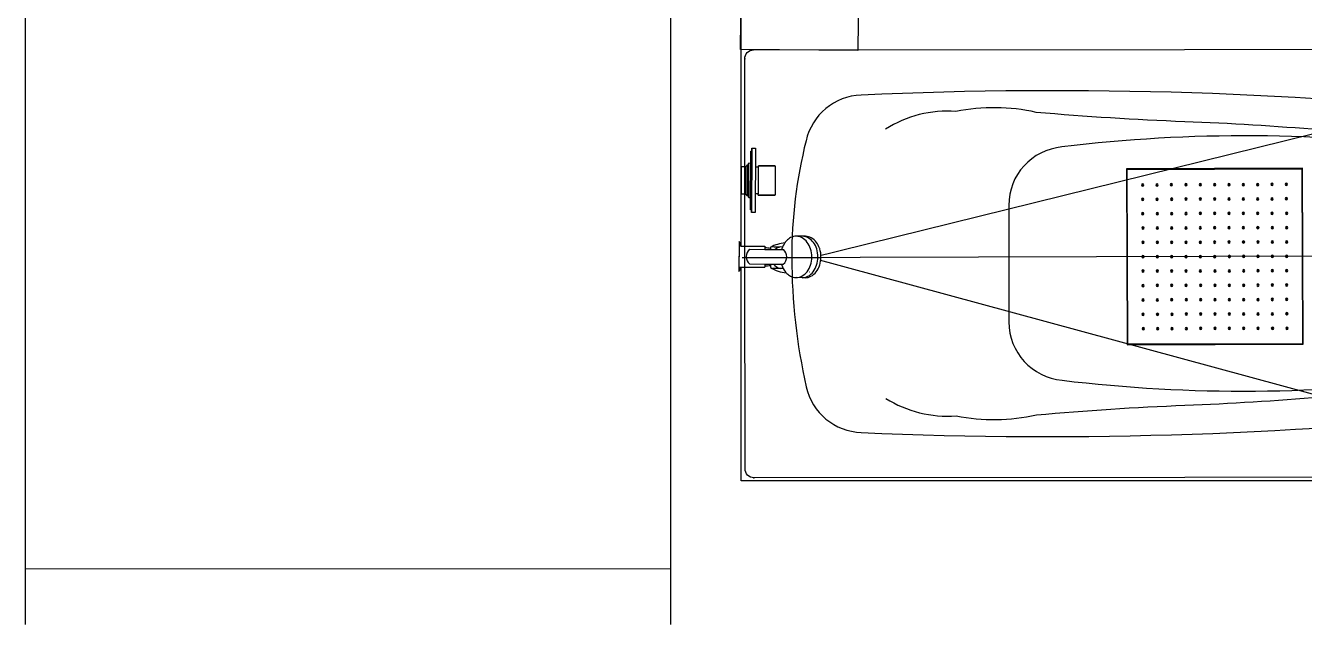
# Model space of a CAD drawing. Extents: x -678889171 to 586587, y -792238163 to 335485.
# Drawn here: x 81460 to 83640, y 52677 to 53698 of the extents above; entities that cross this region are included whole.
import ezdxf
from ezdxf.enums import TextEntityAlignment as Align

# ---------------------------------------------------------------- set-up
doc = ezdxf.new("R2010")
doc.units = 0
doc.header["$MEASUREMENT"] = 0
doc.set_wipeout_variables(frame=1)
for name, color, linetype in [('XR-A-9TH-FLOOR$0$A-WALL', 252, 'Continuous'), ('XR-A-TYP34$0$XR-A-TYP-3-4-6-8-10$0$A-FURN-SANT', 252, 'Continuous'), ('XR-A-TYP34$0$XR-A-TYP-3-4-6-8-10$0$A-WALL', 252, 'Continuous'), ('XR-A-TYP34$0$XR-A-TYP-3-4-6-8-10$0$A-WALL-PRHT', 252, 'Continuous'), ('XR-A-TYP34$0$XR-A-TYP-3-4-6-8-10$0$I-WC', 252, 'Continuous'), ('XR-A-TYP34$0$XR-A-TYP-3-4-6-8-10$0$XREF_3BR$0$I-WC', 252, 'Continuous'), ('XR-A-TYP34$0$XR-A-TYP-3-4-6-8-10$0$XREF_3BR$0$WC-SERIAL', 252, 'Continuous')]:
    doc.layers.add(name, color=color, linetype=linetype)
doc.layers.add('XR-A-TYP34$0$XR-A-TYP-3-4-6-8-10$0$xref units$0$A-HIDD1', color=252, linetype='Continuous', lineweight=20)
doc.styles.add('XR-A-TYP34$0$XR-A-TYP-3-4-6-8-10$0$XREF_3BR$0$Standard', font='arial.ttf')

# ---------------------------------------------------------------- blocks, each defined once
blk = doc.blocks.new('XR-A-TYP34$0$XR-A-TYP-3-4-6-8-10$0$XREF_3BR$0$XREF-1BA$0$11TH FLOOR PLAN EAST TOWER$0$11TH TO 17TH FLOOR PLAN EAST TOWER$0$CEILING SHOWER')
at = {"layer": 'XR-A-TYP34$0$XR-A-TYP-3-4-6-8-10$0$A-FURN-SANT'}
for p, q in [((0, 30), (30, 30)), ((0, 0), (0, 30)), ((0, 30), (0.1, 29.9)), ((0.1, 29.9), (0.1, 0.1)), ((29.9, 29.9), (0.1, 29.9)), ((30, 30), (29.9, 29.9)), ((29.9, 0.1), (29.9, 29.9)), ((30, 30), (30, 0)), ((0.1, 0.1), (0, 0)), ((30, 0), (0, 0)), ((0.1, 0.1), (29.9, 0.1)), ((29.9, 0.1), (30, 0))]:
    blk.add_line(p, q, dxfattribs=at)
for centre, radius in [((2.75, 27.25), 0.2), ((2.75, 27.25), 0.175), ((2.75, 27.25), 0.125), ((2.75, 27.25), 0.05), ((5.2, 27.25), 0.2), ((5.2, 27.25), 0.175), ((5.2, 27.25), 0.125), ((5.2, 27.25), 0.05), ((7.65, 27.25), 0.2), ((7.65, 27.25), 0.175), ((7.65, 27.25), 0.125), ((7.65, 27.25), 0.05), ((10.1, 27.25), 0.2), ((10.1, 27.25), 0.175), ((10.1, 27.25), 0.125), ((10.1, 27.25), 0.05), ((12.55, 27.25), 0.2), ((12.55, 27.25), 0.175), ((12.55, 27.25), 0.125), ((12.55, 27.25), 0.05), ((15, 27.25), 0.2), ((15, 27.25), 0.175), ((15, 27.25), 0.125), ((15, 27.25), 0.05), ((17.45, 27.25), 0.2), ((17.45, 27.25), 0.175), ((17.45, 27.25), 0.125), ((17.45, 27.25), 0.05), ((19.9, 27.25), 0.2), ((19.9, 27.25), 0.175), ((19.9, 27.25), 0.125), ((19.9, 27.25), 0.05), ((22.35, 27.25), 0.2), ((22.35, 27.25), 0.175), ((22.35, 27.25), 0.125), ((22.35, 27.25), 0.05), ((24.8, 27.25), 0.2), ((24.8, 27.25), 0.175), ((24.8, 27.25), 0.125), ((24.8, 27.25), 0.05), ((27.25, 27.25), 0.2), ((27.25, 27.25), 0.175), ((27.25, 27.25), 0.125), ((27.25, 27.25), 0.05), ((2.75, 24.8), 0.2), ((2.75, 24.8), 0.175), ((2.75, 24.8), 0.125), ((2.75, 24.8), 0.05), ((5.2, 24.8), 0.2), ((5.2, 24.8), 0.175), ((5.2, 24.8), 0.125), ((5.2, 24.8), 0.05), ((7.65, 24.8), 0.2), ((7.65, 24.8), 0.175), ((7.65, 24.8), 0.125), ((7.65, 24.8), 0.05), ((10.1, 24.8), 0.2), ((10.1, 24.8), 0.175), ((10.1, 24.8), 0.125), ((10.1, 24.8), 0.05), ((12.55, 24.8), 0.2), ((12.55, 24.8), 0.175), ((12.55, 24.8), 0.125), ((12.55, 24.8), 0.05), ((15, 24.8), 0.2), ((15, 24.8), 0.175), ((15, 24.8), 0.125), ((15, 24.8), 0.05), ((17.45, 24.8), 0.2), ((17.45, 24.8), 0.175), ((17.45, 24.8), 0.125), ((17.45, 24.8), 0.05), ((19.9, 24.8), 0.2), ((19.9, 24.8), 0.175), ((19.9, 24.8), 0.125), ((19.9, 24.8), 0.05), ((22.35, 24.8), 0.2), ((22.35, 24.8), 0.175), ((22.35, 24.8), 0.125), ((22.35, 24.8), 0.05), ((24.8, 24.8), 0.2), ((24.8, 24.8), 0.175), ((24.8, 24.8), 0.125), ((24.8, 24.8), 0.05), ((27.25, 24.8), 0.2), ((27.25, 24.8), 0.175), ((27.25, 24.8), 0.125), ((27.25, 24.8), 0.05), ((2.75, 22.35), 0.2), ((2.75, 22.35), 0.175), ((2.75, 22.35), 0.125), ((2.75, 22.35), 0.05), ((5.2, 22.35), 0.2), ((5.2, 22.35), 0.175), ((5.2, 22.35), 0.125), ((5.2, 22.35), 0.05), ((7.65, 22.35), 0.2), ((7.65, 22.35), 0.175), ((7.65, 22.35), 0.125), ((7.65, 22.35), 0.05), ((10.1, 22.35), 0.2), ((10.1, 22.35), 0.175), ((10.1, 22.35), 0.125), ((10.1, 22.35), 0.05), ((12.55, 22.35), 0.2), ((12.55, 22.35), 0.175), ((12.55, 22.35), 0.125), ((12.55, 22.35), 0.05), ((15, 22.35), 0.2), ((15, 22.35), 0.175), ((15, 22.35), 0.125), ((15, 22.35), 0.05), ((17.45, 22.35), 0.2), ((17.45, 22.35), 0.175), ((17.45, 22.35), 0.125), ((17.45, 22.35), 0.05), ((19.9, 22.35), 0.2), ((19.9, 22.35), 0.175), ((19.9, 22.35), 0.125), ((19.9, 22.35), 0.05), ((22.35, 22.35), 0.2), ((22.35, 22.35), 0.175), ((22.35, 22.35), 0.125), ((22.35, 22.35), 0.05), ((24.8, 22.35), 0.2), ((24.8, 22.35), 0.175), ((24.8, 22.35), 0.125), ((24.8, 22.35), 0.05), ((27.25, 22.35), 0.2), ((27.25, 22.35), 0.175), ((27.25, 22.35), 0.125), ((27.25, 22.35), 0.05), ((2.75, 19.9), 0.2), ((2.75, 19.9), 0.175), ((2.75, 19.9), 0.125), ((2.75, 19.9), 0.05), ((5.2, 19.9), 0.2), ((5.2, 19.9), 0.175), ((5.2, 19.9), 0.125), ((5.2, 19.9), 0.05), ((7.65, 19.9), 0.2), ((7.65, 19.9), 0.175), ((7.65, 19.9), 0.125), ((7.65, 19.9), 0.05), ((10.1, 19.9), 0.2), ((10.1, 19.9), 0.175), ((10.1, 19.9), 0.125), ((10.1, 19.9), 0.05), ((12.55, 19.9), 0.2), ((12.55, 19.9), 0.175), ((12.55, 19.9), 0.125), ((12.55, 19.9), 0.05), ((15, 19.9), 0.2), ((15, 19.9), 0.175), ((15, 19.9), 0.125), ((15, 19.9), 0.05), ((17.45, 19.9), 0.2), ((17.45, 19.9), 0.175), ((17.45, 19.9), 0.125), ((17.45, 19.9), 0.05), ((19.9, 19.9), 0.2), ((19.9, 19.9), 0.175), ((19.9, 19.9), 0.125), ((19.9, 19.9), 0.05), ((22.35, 19.9), 0.2), ((22.35, 19.9), 0.175), ((22.35, 19.9), 0.125), ((22.35, 19.9), 0.05), ((24.8, 19.9), 0.2), ((24.8, 19.9), 0.175), ((24.8, 19.9), 0.125), ((24.8, 19.9), 0.05), ((27.25, 19.9), 0.2), ((27.25, 19.9), 0.175), ((27.25, 19.9), 0.125), ((27.25, 19.9), 0.05), ((2.75, 17.45), 0.2), ((2.75, 17.45), 0.175), ((2.75, 17.45), 0.125), ((2.75, 17.45), 0.05), ((5.2, 17.45), 0.2), ((5.2, 17.45), 0.175), ((5.2, 17.45), 0.125), ((5.2, 17.45), 0.05), ((7.65, 17.45), 0.2), ((7.65, 17.45), 0.175), ((7.65, 17.45), 0.125), ((7.65, 17.45), 0.05), ((10.1, 17.45), 0.2), ((10.1, 17.45), 0.175), ((10.1, 17.45), 0.125), ((10.1, 17.45), 0.05), ((12.55, 17.45), 0.2), ((12.55, 17.45), 0.175), ((12.55, 17.45), 0.125), ((12.55, 17.45), 0.05), ((15, 17.45), 0.2), ((15, 17.45), 0.175), ((15, 17.45), 0.125), ((15, 17.45), 0.05), ((17.45, 17.45), 0.2), ((17.45, 17.45), 0.175), ((17.45, 17.45), 0.125), ((17.45, 17.45), 0.05), ((19.9, 17.45), 0.2), ((19.9, 17.45), 0.175), ((19.9, 17.45), 0.125), ((19.9, 17.45), 0.05), ((22.35, 17.45), 0.2), ((22.35, 17.45), 0.175), ((22.35, 17.45), 0.125), ((22.35, 17.45), 0.05), ((24.8, 17.45), 0.2), ((24.8, 17.45), 0.175), ((24.8, 17.45), 0.125), ((24.8, 17.45), 0.05), ((27.25, 17.45), 0.2), ((27.25, 17.45), 0.175), ((27.25, 17.45), 0.125), ((27.25, 17.45), 0.05), ((2.75, 15), 0.2), ((2.75, 15), 0.175), ((2.75, 15), 0.125), ((2.75, 15), 0.05), ((5.2, 15), 0.2), ((5.2, 15), 0.175), ((5.2, 15), 0.125), ((5.2, 15), 0.05), ((7.65, 15), 0.2), ((7.65, 15), 0.175), ((7.65, 15), 0.125), ((7.65, 15), 0.05), ((10.1, 15), 0.2), ((10.1, 15), 0.175), ((10.1, 15), 0.125), ((10.1, 15), 0.05), ((12.55, 15), 0.2), ((12.55, 15), 0.175), ((12.55, 15), 0.125), ((12.55, 15), 0.05), ((15, 15), 0.2), ((15, 15), 0.175), ((15, 15), 0.125), ((15, 15), 0.05), ((17.45, 15), 0.2), ((17.45, 15), 0.175), ((17.45, 15), 0.125), ((17.45, 15), 0.05), ((19.9, 15), 0.2), ((19.9, 15), 0.175), ((19.9, 15), 0.125), ((19.9, 15), 0.05), ((22.35, 15), 0.2), ((22.35, 15), 0.175), ((22.35, 15), 0.125), ((22.35, 15), 0.05), ((24.8, 15), 0.2), ((24.8, 15), 0.175), ((24.8, 15), 0.125), ((24.8, 15), 0.05), ((27.25, 15), 0.2), ((27.25, 15), 0.175), ((27.25, 15), 0.125), ((27.25, 15), 0.05), ((2.75, 12.55), 0.2), ((2.75, 12.55), 0.175), ((2.75, 12.55), 0.125), ((2.75, 12.55), 0.05), ((5.2, 12.55), 0.2), ((5.2, 12.55), 0.175), ((5.2, 12.55), 0.125), ((5.2, 12.55), 0.05), ((7.65, 12.55), 0.2), ((7.65, 12.55), 0.175), ((7.65, 12.55), 0.125), ((7.65, 12.55), 0.05), ((10.1, 12.55), 0.2), ((10.1, 12.55), 0.175), ((10.1, 12.55), 0.125), ((10.1, 12.55), 0.05), ((12.55, 12.55), 0.2), ((12.55, 12.55), 0.175), ((12.55, 12.55), 0.125), ((12.55, 12.55), 0.05), ((15, 12.55), 0.2), ((15, 12.55), 0.175), ((15, 12.55), 0.125), ((15, 12.55), 0.05), ((17.45, 12.55), 0.2), ((17.45, 12.55), 0.175), ((17.45, 12.55), 0.125), ((17.45, 12.55), 0.05), ((19.9, 12.55), 0.2), ((19.9, 12.55), 0.175), ((19.9, 12.55), 0.125), ((19.9, 12.55), 0.05), ((22.35, 12.55), 0.2), ((22.35, 12.55), 0.175), ((22.35, 12.55), 0.125), ((22.35, 12.55), 0.05), ((24.8, 12.55), 0.2), ((24.8, 12.55), 0.175), ((24.8, 12.55), 0.125), ((24.8, 12.55), 0.05), ((27.25, 12.55), 0.2), ((27.25, 12.55), 0.175), ((27.25, 12.55), 0.125), ((27.25, 12.55), 0.05), ((2.75, 10.1), 0.2), ((2.75, 10.1), 0.175), ((2.75, 10.1), 0.125), ((2.75, 10.1), 0.05), ((5.2, 10.1), 0.2), ((5.2, 10.1), 0.175), ((5.2, 10.1), 0.125), ((5.2, 10.1), 0.05), ((7.65, 10.1), 0.2), ((7.65, 10.1), 0.175), ((7.65, 10.1), 0.125), ((7.65, 10.1), 0.05), ((10.1, 10.1), 0.2), ((10.1, 10.1), 0.175), ((10.1, 10.1), 0.125), ((10.1, 10.1), 0.05), ((12.55, 10.1), 0.2), ((12.55, 10.1), 0.175), ((12.55, 10.1), 0.125), ((12.55, 10.1), 0.05), ((15, 10.1), 0.2), ((15, 10.1), 0.175), ((15, 10.1), 0.125), ((15, 10.1), 0.05), ((17.45, 10.1), 0.2), ((17.45, 10.1), 0.175), ((17.45, 10.1), 0.125), ((17.45, 10.1), 0.05), ((19.9, 10.1), 0.2), ((19.9, 10.1), 0.175), ((19.9, 10.1), 0.125), ((19.9, 10.1), 0.05), ((22.35, 10.1), 0.2), ((22.35, 10.1), 0.175), ((22.35, 10.1), 0.125), ((22.35, 10.1), 0.05), ((24.8, 10.1), 0.2), ((24.8, 10.1), 0.175), ((24.8, 10.1), 0.125), ((24.8, 10.1), 0.05), ((27.25, 10.1), 0.2), ((27.25, 10.1), 0.175), ((27.25, 10.1), 0.125), ((27.25, 10.1), 0.05), ((2.75, 7.65), 0.2), ((2.75, 7.65), 0.175), ((2.75, 7.65), 0.125), ((2.75, 7.65), 0.05), ((5.2, 7.65), 0.2), ((5.2, 7.65), 0.175), ((5.2, 7.65), 0.125), ((5.2, 7.65), 0.05), ((7.65, 7.65), 0.2), ((7.65, 7.65), 0.175), ((7.65, 7.65), 0.125), ((7.65, 7.65), 0.05), ((10.1, 7.65), 0.2), ((10.1, 7.65), 0.175), ((10.1, 7.65), 0.125), ((10.1, 7.65), 0.05), ((12.55, 7.65), 0.2), ((12.55, 7.65), 0.175), ((12.55, 7.65), 0.125), ((12.55, 7.65), 0.05), ((15, 7.65), 0.2), ((15, 7.65), 0.175), ((15, 7.65), 0.125), ((15, 7.65), 0.05), ((17.45, 7.65), 0.2), ((17.45, 7.65), 0.175), ((17.45, 7.65), 0.125), ((17.45, 7.65), 0.05), ((19.9, 7.65), 0.2), ((19.9, 7.65), 0.175), ((19.9, 7.65), 0.125), ((19.9, 7.65), 0.05), ((22.35, 7.65), 0.2), ((22.35, 7.65), 0.175), ((22.35, 7.65), 0.125), ((22.35, 7.65), 0.05), ((24.8, 7.65), 0.2), ((24.8, 7.65), 0.175), ((24.8, 7.65), 0.125), ((24.8, 7.65), 0.05), ((27.25, 7.65), 0.2), ((27.25, 7.65), 0.175), ((27.25, 7.65), 0.125), ((27.25, 7.65), 0.05), ((2.75, 5.2), 0.2), ((2.75, 5.2), 0.175), ((2.75, 5.2), 0.125), ((2.75, 5.2), 0.05), ((5.2, 5.2), 0.2), ((5.2, 5.2), 0.175), ((5.2, 5.2), 0.125), ((5.2, 5.2), 0.05), ((7.65, 5.2), 0.2), ((7.65, 5.2), 0.175), ((7.65, 5.2), 0.125), ((7.65, 5.2), 0.05), ((10.1, 5.2), 0.2), ((10.1, 5.2), 0.175), ((10.1, 5.2), 0.125), ((10.1, 5.2), 0.05), ((12.55, 5.2), 0.2), ((12.55, 5.2), 0.175), ((12.55, 5.2), 0.125), ((12.55, 5.2), 0.05), ((15, 5.2), 0.2), ((15, 5.2), 0.175), ((15, 5.2), 0.125), ((15, 5.2), 0.05), ((17.45, 5.2), 0.2), ((17.45, 5.2), 0.175), ((17.45, 5.2), 0.125), ((17.45, 5.2), 0.05), ((19.9, 5.2), 0.2), ((19.9, 5.2), 0.175), ((19.9, 5.2), 0.125), ((19.9, 5.2), 0.05), ((22.35, 5.2), 0.2), ((22.35, 5.2), 0.175), ((22.35, 5.2), 0.125), ((22.35, 5.2), 0.05), ((24.8, 5.2), 0.2), ((24.8, 5.2), 0.175), ((24.8, 5.2), 0.125), ((24.8, 5.2), 0.05), ((27.25, 5.2), 0.2), ((27.25, 5.2), 0.175), ((27.25, 5.2), 0.125), ((27.25, 5.2), 0.05), ((2.75, 2.75), 0.2), ((2.75, 2.75), 0.175), ((2.75, 2.75), 0.125), ((2.75, 2.75), 0.05), ((5.2, 2.75), 0.2), ((5.2, 2.75), 0.175), ((5.2, 2.75), 0.125), ((5.2, 2.75), 0.05), ((7.65, 2.75), 0.2), ((7.65, 2.75), 0.175), ((7.65, 2.75), 0.125), ((7.65, 2.75), 0.05), ((10.1, 2.75), 0.2), ((10.1, 2.75), 0.175), ((10.1, 2.75), 0.125), ((10.1, 2.75), 0.05), ((12.55, 2.75), 0.2), ((12.55, 2.75), 0.175), ((12.55, 2.75), 0.125), ((12.55, 2.75), 0.05), ((15, 2.75), 0.2), ((15, 2.75), 0.175), ((15, 2.75), 0.125), ((15, 2.75), 0.05), ((17.45, 2.75), 0.2), ((17.45, 2.75), 0.175), ((17.45, 2.75), 0.125), ((17.45, 2.75), 0.05), ((19.9, 2.75), 0.2), ((19.9, 2.75), 0.175), ((19.9, 2.75), 0.125), ((19.9, 2.75), 0.05), ((22.35, 2.75), 0.2), ((22.35, 2.75), 0.175), ((22.35, 2.75), 0.125), ((22.35, 2.75), 0.05), ((24.8, 2.75), 0.2), ((24.8, 2.75), 0.175), ((24.8, 2.75), 0.125), ((24.8, 2.75), 0.05), ((27.25, 2.75), 0.2), ((27.25, 2.75), 0.175), ((27.25, 2.75), 0.125), ((27.25, 2.75), 0.05)]:
    blk.add_circle(centre, radius, dxfattribs=at)
blk = doc.blocks.new('XR-A-TYP34$0$XR-A-TYP-3-4-6-8-10$0$XREF_3BR$0$Ct370p')
at = {"layer": 'XR-A-TYP34$0$XR-A-TYP-3-4-6-8-10$0$XREF_3BR$0$WC-SERIAL', "style": 'XR-A-TYP34$0$XR-A-TYP-3-4-6-8-10$0$XREF_3BR$0$Standard', "flags": 3}
blk.add_attdef('SERIAL', text='', height=0.0236, dxfattribs=at).set_placement((0.0131, 0.0545), align=Align.TOP_CENTER)
blk.add_wipeout([(-0.0284, -0.0817), (-0.0328, -0.0877), (-0.0353, -0.0974), (-0.0351, -0.1), (-0.0353, -0.1131), (-0.0347, -0.1181), (-0.034, -0.1203), (-0.0317, -0.1247), (-0.0305, -0.1264), (-0.0283, -0.1289), (-0.025, -0.1318), (-0.0214, -0.1342), (-0.0173, -0.1363), (-0.007, -0.1391), (0, -0.1396), (0.0056, -0.1393), (0.0139, -0.1375), (0.0202, -0.1349), (0.0223, -0.1337), (0.0257, -0.1313), (0.0275, -0.1297), (0.0294, -0.1278), (0.0318, -0.1246), (0.0328, -0.1228), (0.0339, -0.1205), (0.0347, -0.1181), (0.0351, -0.1163), (0.0352, -0.1149), (0.0353, -0.0988), (0.0352, -0.095), (0.0343, -0.0912), (0.0336, -0.0892), (0.0328, -0.0877), (0.0304, -0.0841), (0.0286, -0.0818), (0.0263, -0.0797), (0.0241, -0.078), (0.0232, -0.073), (0.0221, -0.0684), (0.0212, -0.0654), (0.0202, -0.0623), (0.0191, -0.0595), (0.0164, -0.0535), (0.0148, -0.0535), (0.0157, -0.044), (0.0179, -0.044), (0.0179, -0.0034), (0.0201, -0.0028), (0.0219, -0.0021), (0.0219, -0.0021), (0.024, -0.0011), (0.0256, 0), (-0.0256, 0), (-0.0238, -0.001), (-0.0219, -0.0019), (-0.0206, -0.0024), (-0.0206, -0.0024), (-0.0195, -0.0027), (-0.0179, -0.0031), (-0.0179, -0.044), (-0.0157, -0.044), (-0.0156, -0.0459), (-0.0155, -0.0469), (-0.0153, -0.0487), (-0.0152, -0.0502), (-0.0151, -0.0513), (-0.0148, -0.0535), (-0.0183, -0.0535), (-0.0194, -0.0554), (-0.0208, -0.0581), (-0.0225, -0.0617), (-0.0241, -0.0657), (-0.0249, -0.0682), (-0.0254, -0.0702), (-0.0259, -0.0721), (-0.0263, -0.0738), (-0.0267, -0.0755), (-0.0271, -0.0777), (-0.0272, -0.0789), (-0.0274, -0.0807)]).dxf.layer = 'XR-A-TYP34$0$XR-A-TYP-3-4-6-8-10$0$A-FURN-SANT'
at = {"layer": 'XR-A-TYP34$0$XR-A-TYP-3-4-6-8-10$0$A-FURN-SANT'}
for p, q in [((-0.0179, 0.0001), (-0.0179, -0.0031)), ((0.0179, -0.0034), (0.0179, 0)), ((-0.0179, -0.0031), (-0.0179, -0.044)), ((-0.0125, -0.0179), (-0.0125, -0.044)), ((0.0125, -0.0179), (0.0125, -0.044)), ((0.0179, -0.0034), (0.0179, -0.044)), ((-0.0157, -0.044), (-0.0179, -0.044)), ((-0.0125, -0.044), (-0.0157, -0.044)), ((-0.0125, -0.044), (-0.0125, -0.0449)), ((-0.0125, -0.0449), (-0.0125, -0.0726)), ((0.0157, -0.044), (0.0125, -0.044)), ((0.0125, -0.044), (0.0125, -0.0449)), ((0.0125, -0.0449), (0.0125, -0.0726)), ((0.0179, -0.044), (0.0157, -0.044)), ((-0.0125, -0.0726), (-0.0125, -0.0755)), ((0.0125, -0.0726), (0.0125, -0.0755)), ((-0.0353, -0.1131), (-0.0353, -0.0974)), ((0.0353, -0.1131), (0.0353, -0.0974)), ((-0.025, -0.1197), (-0.025, -0.1203))]:
    blk.add_line(p, q, dxfattribs=at)
for points in [[(-0.0256, 0, 0.077689), (-0.0179, -0.0031)], [(0.0179, -0.0034, 0.114656), (0.0256, 0, -2.040379)], [(-0.0146, -0.0535), (-0.0183, -0.0535, 0.109472), (-0.0274, -0.0807, 0.086388)], [(-0.0199, -0.0754, 0.02661), (-0.0202, -0.0569, 42.430898)], [(-0.0125, -0.059, 0.178938), (-0.02, -0.0699, -7.981732)], [(-0.0157, -0.044, 0.011754), (-0.0148, -0.0535, 0.871529)], [(-0.0125, -0.0535), (-0.0146, -0.0535, 0.161895)], [(0.0148, -0.0535), (0.0125, -0.0535, 0.161895)], [(0.0169, -0.0699, 0.122998), (0.0125, -0.0617, -7.981732)], [(0.0157, -0.044, -0.011754), (0.0148, -0.0535, -0.871529)], [(0.0164, -0.0535), (0.0148, -0.0535, 0.161895)], [(0.0241, -0.078, 0.079947), (0.0164, -0.0535, -0.237182)], [(0.0169, -0.0741, -0.017041), (0.0168, -0.0551, -135.175436)], [(-0.0274, -0.0807, 0.011783), (-0.0284, -0.0817, 0.065531), (-0.0328, -0.0877, 0.126727), (-0.0353, -0.0974, 0.126727)], [(-0.0125, -0.0726, 0.007696), (-0.0139, -0.073, 0.085827), (-0.025, -0.0786, 0.02845), (-0.0274, -0.0807, 0.126727)], [(0.0241, -0.078, 0.078791), (0.0139, -0.073, 0.007696), (0.0125, -0.0726, 0.075508)], [(0.0353, -0.0974, 0.126727), (0.0328, -0.0877, 0.075666), (0.0276, -0.0809, 0.030149), (0.025, -0.0786, 0.006989), (0.0241, -0.078, 0.007696)], [(-0.0353, -0.0974, 0.126727), (-0.0328, -0.1071, 0.106057), (-0.025, -0.1161, 0.085827), (-0.0139, -0.1218, 0.075508), (0, -0.1239, 0.075508), (0.0139, -0.1218, 0.085827), (0.025, -0.1161, 0.106057), (0.0328, -0.1071, 0.126727), (0.0353, -0.0974, 0.126727)], [(-0.0353, -0.1078, 0.126727), (-0.0328, -0.1175, 0.106057), (-0.025, -0.1266, 0.085827), (-0.0139, -0.1322, 0.075508), (0, -0.1343, 0.075508), (0.0139, -0.1322, 0.085827), (0.025, -0.1266, 0.106057), (0.0328, -0.1175, 0.126727), (0.0353, -0.1078, 0.126727)], [(0.0353, -0.0988, 0.018272), (0.0353, -0.0974, 0.126727)], [(-0.0353, -0.1131, 0.126727), (-0.0328, -0.1228, 0.106057), (-0.025, -0.1318, 0.07797), (-0.015, -0.1371, 0.007804), (-0.0139, -0.1375, 0.075508), (0, -0.1396, 0.075508), (0.0139, -0.1375, 0.007804), (0.015, -0.1371, 0.07797), (0.025, -0.1318, 0.106057), (0.0328, -0.1228, 0.126727), (0.0353, -0.1131, 0.126727)]]:
    blk.add_lwpolyline(points, format="xyb", dxfattribs=at)
blk.add_lwpolyline([(0.0256, 0), (-0.0256, 0)], dxfattribs=at)
for centre, start, end in [((0, -0.0282), 39.4183, 140.5817), ((0, -0.0652), 219.4183, 320.5817)]:
    blk.add_arc(centre, 0.0162, start, end, dxfattribs=at)
blk.add_point((0, 0), dxfattribs=at)
blk.add_point((0, 0), dxfattribs=at)
blk = doc.blocks.new('XR-A-TYP34$0$XR-A-TYP-3-4-6-8-10$0$XREF_3BR$0$SHOWER C')
at = {"layer": 'XR-A-TYP34$0$XR-A-TYP-3-4-6-8-10$0$A-FURN-SANT'}
for p, q in [((4660.2, 6565.5, 0), (4659.7, 6565, 0)), ((4659.7, 6565, 0), (4705.7, 6565, 0)), ((4659.7, 6565, 0), (4659.7, 6558.5, 0)), ((4705.2, 6565.5, 0), (4660.2, 6565.5, 0)), ((4705.7, 6565, 0), (4705.2, 6565.5, 0)), ((4705.7, 6558.5, 0), (4705.7, 6565, 0)), ((4737.7, 6547.5, 0), (4627.7, 6547.5, 0)), ((4737.7, 6541.5, 0), (4627.7, 6541.5, 0)), ((4732.7, 6549.5, 0), (4642.7, 6549.5, 0)), ((4654.7, 6553.5, 0), (4653.7, 6552.5, 0)), ((4653.7, 6552.5, 0), (4711.7, 6552.5, 0)), ((4653.7, 6552.5, 0), (4653.7, 6549.5, 0)), ((4710.7, 6553.5, 0), (4654.7, 6553.5, 0)), ((4659.7, 6558.5, 0), (4656.7, 6555.5, 0)), ((4708.7, 6555.5, 0), (4656.7, 6555.5, 0)), ((4656.7, 6555.5, 0), (4656.7, 6553.5, 0)), ((4657.7, 6553.5, 0), (4657.7, 6556.4, 0)), ((4705.7, 6558.5, 0), (4659.7, 6558.5, 0)), ((4708.7, 6555.5, 0), (4705.7, 6558.5, 0)), ((4707.8, 6553.5, 0), (4707.8, 6556.4, 0)), ((4708.7, 6553.5, 0), (4708.7, 6555.5, 0)), ((4711.7, 6552.5, 0), (4710.7, 6553.5, 0)), ((4711.7, 6549.5, 0), (4711.7, 6552.5, 0)), ((4657.7, 6536.4, 0), (4657.7, 6508, 0)), ((4659.7, 6536.6, 0), (4659.7, 6536.6, 0)), ((4659.7, 6536.6, 0), (4659.7, 6536.4, 0)), ((4705.7, 6536.4, 0), (4659.7, 6536.4, 0)), ((4705.7, 6536.4, 0), (4705.7, 6536.6, 0)), ((4707.7, 6536.6, 0), (4707.7, 6536.6, 0)), ((4707.7, 6508, 0), (4707.7, 6536.4, 0))]:
    blk.add_line(p, q, dxfattribs=at)
at = {"layer": 'XR-A-TYP34$0$XR-A-TYP-3-4-6-8-10$0$A-FURN-SANT', "elevation": 0}
blk.add_lwpolyline([(4693.2, 6507.5), (4693.2, 6507.5), (4658.2, 6507.5, -0.414214), (4657.7, 6508), (4657.7, 6536.4), (4659.7, 6536.4), (4659.7, 6536.6), (4659.7, 6536.6), (4659.7, 6536.6), (4659.7, 6536.6), (4659.7, 6541.5), (4627.7, 6541.5), (4627.7, 6547.5), (4632.7, 6547.5), (4632.7, 6549.5), (4732.7, 6549.5), (4732.7, 6547.5), (4737.7, 6547.5), (4737.7, 6541.5), (4705.7, 6541.5), (4705.7, 6536.6), (4705.7, 6536.6), (4705.7, 6536.6), (4705.7, 6536.6), (4705.7, 6536.4), (4707.7, 6536.4), (4707.7, 6508, -0.414214), (4707.2, 6507.5), (4693.2, 6507.5)], format="xyb", dxfattribs=at)
blk = doc.blocks.new('XR-A-TYP34$0$XR-A-TYP-3-4-6-8-10$0$MILANO-P')
at = {"layer": 'XR-A-TYP34$0$XR-A-TYP-3-4-6-8-10$0$A-FURN-SANT', "ltscale": 0.5}
for points in [[(-1.4999, 0.339, -0.414214), (-1.4849, 0.354), (-0.015, 0.354, -0.414214), (0, 0.339), (0, 0), (0, -0.36, -0.414214), (-0.015, -0.375), (-1.4849, -0.375, -0.414214), (-1.4999, -0.36), (-1.4999, 0)], [(-1.4199, 0, 0.055547), (-1.3954, -0.2201, 0.33996), (-1.3016, -0.2981, 0.039111), (-0.175, -0.2604, 0.335926), (-0.0861, -0.1787, 0.044948), (-0.07, 0, 0.050887), (-0.0861, 0.1577, 0.335926), (-0.175, 0.2393, 0.039111), (-1.3016, 0.277, 0.33996), (-1.3954, 0.1991, 0.061333)]]:
    blk.add_lwpolyline(points, format="xyb", close=True, dxfattribs=at)
for points in [[(-0.2, 0.0736), (-0.2, 0), (-0.2, 0.0736), (-0.2, 0.0925, 0.376208), (-0.2869, 0.1917, 0.023235), (-0.7497, 0.2311, -0.012687), (-1.0028, 0.2473, 0.103858), (-1.1399, 0.249, 0.158501), (-1.2599, 0.219)], [(-0.2, 0.0836, 0.414214), (-0.3, 0.1836, 0.063793), (-0.9591, 0.1883, 0.387439), (-1.0499, 0.0887), (-1.0499, 0), (-1.0499, -0.1098, 0.387439), (-0.9591, -0.2094, 0.063793), (-0.3, -0.2046, 0.414214), (-0.2, -0.1046)], [(-1.2599, -0.24, 0.158501), (-1.1399, -0.27, 0.103858), (-1.0028, -0.2683, -0.012687), (-0.7497, -0.2521, 0.023235), (-0.2869, -0.2127, 0.376208), (-0.2, -0.1136), (-0.2, -0.0947), (-0.2, 0), (-0.2, -0.0947)]]:
    blk.add_lwpolyline(points, format="xyb", dxfattribs=at)
for radius, start, end in [(0.044, 0, 180), (0.0265, 0, 180), (0.044, 180, 0), (0.0265, 180, 0)]:
    blk.add_arc((-0.27, 0), radius, start, end, dxfattribs=at)
for p in [(-0.015, 0.354, 0), (-0.015, 0.354, 0), (-1.4999, 0.339, 0), (0, 0.339, 0), (0, 0.339, 0), (0, -0.36), (-1.4849, -0.375), (-0.015, -0.375)]:
    blk.add_point(p, dxfattribs=at)
blk = doc.blocks.new('XR-A-TYP34')
at = {"layer": 'XR-A-TYP34$0$XR-A-TYP-3-4-6-8-10$0$A-FURN-SANT', "elevation": 0}
blk.add_lwpolyline([(86979.3, 40120.4), (85601.1, 39779.9), (86974.5, 39406.5)], dxfattribs=at)
at = {"layer": 'XR-A-TYP34$0$XR-A-TYP-3-4-6-8-10$0$A-WALL'}
for p, q in [((85480.6, 39400), (85480.6, 41155.1)), ((84260.6, 39155.1), (84260.6, 41025)), ((85360.6, 39155.1), (85360.6, 40395.1)), ((88515.3, 39400), (85480.6, 39400))]:
    blk.add_line(p, q, dxfattribs=at)
at = {"layer": 'XR-A-TYP34$0$XR-A-TYP-3-4-6-8-10$0$A-WALL-PRHT', "ltscale": 0.05}
blk.add_lwpolyline([(85479.5, 40135.1), (85480.6, 40235.1), (85680.5, 40233.1), (85679.5, 40133.1)], close=True, dxfattribs=at)
at = {"layer": 'XR-A-TYP34$0$XR-A-TYP-3-4-6-8-10$0$xref units$0$A-HIDD1'}
blk.add_line((84260.6, 39250), (85360.6, 39250), dxfattribs=at)
at = {"layer": 'XR-A-TYP34$0$XR-A-TYP-3-4-6-8-10$0$I-WC', "extrusion": (-6.24276e-12, -3.1595e-09, -1), "xscale": -1, "zscale": -1, "rotation": 270.3805352640279}
blk.add_blockref('XR-A-TYP34$0$XR-A-TYP-3-4-6-8-10$0$XREF_3BR$0$SHOWER C', (-92014.8, 35185.8, 0), dxfattribs=at)
at = {"layer": 'XR-A-TYP34$0$XR-A-TYP-3-4-6-8-10$0$I-WC', "xscale": -9.999998164084326, "yscale": 9.999998164084326, "zscale": 9.999998164084326, "rotation": 0.1745301147633871}
blk.add_blockref('XR-A-TYP34$0$XR-A-TYP-3-4-6-8-10$0$XREF_3BR$0$XREF-1BA$0$11TH FLOOR PLAN EAST TOWER$0$11TH TO 17TH FLOOR PLAN EAST TOWER$0$CEILING SHOWER', (86438.5, 39632.5, 0), dxfattribs=at)
at = {"layer": 'XR-A-TYP34$0$XR-A-TYP-3-4-6-8-10$0$XREF_3BR$0$I-WC', "extrusion": (-6.24276e-12, -3.1595e-09, -1), "xscale": -1000, "yscale": 1000, "zscale": -1000, "rotation": 270.3805352640279}
blk.add_blockref('XR-A-TYP34$0$XR-A-TYP-3-4-6-8-10$0$XREF_3BR$0$Ct370p', (-85477, 39782, 0), dxfattribs=at)
at = {"layer": 'XR-A-TYP34$0$XR-A-TYP-3-4-6-8-10$0$A-FURN-SANT'}
blk.add_line((86708.8, 39783.3, 0), (85482.5, 39779.6, 0), dxfattribs=at)
at = {"layer": 'XR-A-TYP34$0$XR-A-TYP-3-4-6-8-10$0$A-FURN-SANT', "extrusion": (5.17699e-16, -6.43427e-13, -1), "xscale": -999.9999999999964, "yscale": 999.9999999999964, "zscale": -999.9999999999964, "rotation": 359.9539246674278}
blk.add_blockref('XR-A-TYP34$0$XR-A-TYP-3-4-6-8-10$0$MILANO-P', (-86986.7, 39781.3, 0), dxfattribs=at)

msp = doc.modelspace()

# ---------------------------------------------------------------- block references
at = {"layer": 'XR-A-9TH-FLOOR$0$A-WALL'}
msp.add_blockref('XR-A-TYP34', (-2800.4, 13522.1), dxfattribs=at)

doc.saveas('drawing.dxf')
